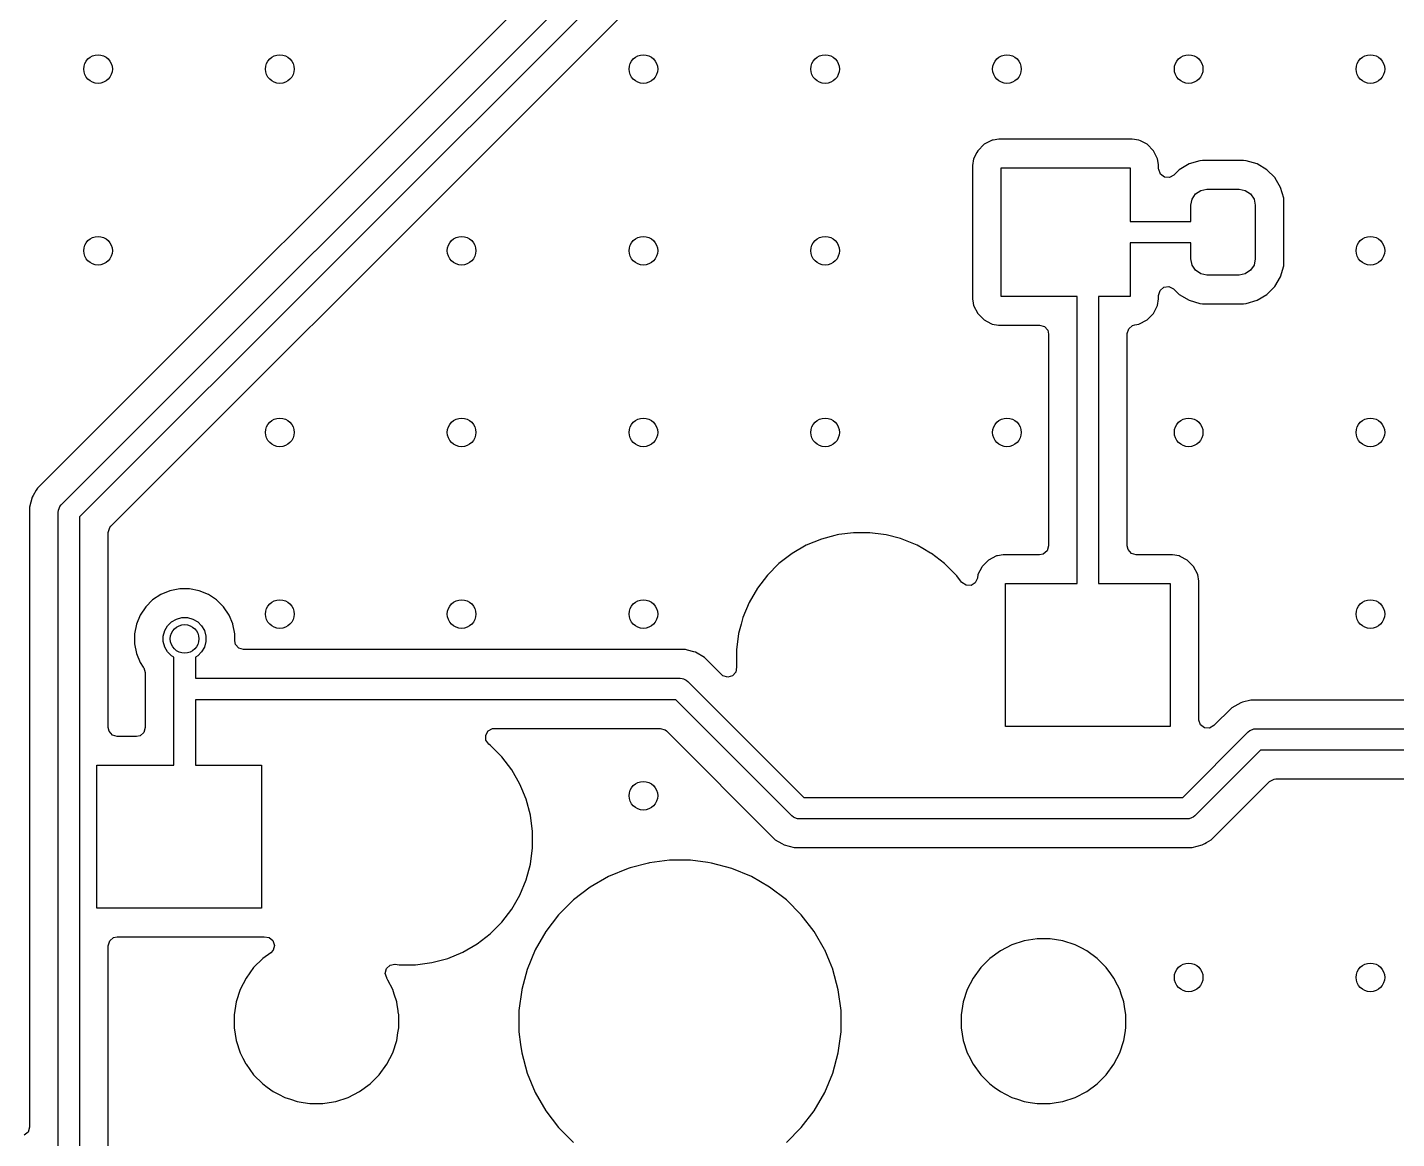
# Model space of a CAD drawing. Extents: x 2.6 to 14.2, y -9.4 to -3.8.
# Drawn here: x 12.644 to 13.398, y -5.019 to -4.408 of the extents above; entities that cross this region are included whole.
import ezdxf

# ---------------------------------------------------------------- set-up
doc = ezdxf.new("R2010")
doc.units = 0
doc.header["$MEASUREMENT"] = 0
doc.layers.add('BLACK', color=7, linetype='CONTINUOUS')

msp = doc.modelspace()

# ---------------------------------------------------------------- linework, layer by layer
at = {"layer": 'BLACK', "linetype": 'CONTINUOUS'}
for p, q in [((13.09117, -4.21991), (12.64982, -4.66126)), ((12.66299, -4.67039), (13.10837, -4.22501)), ((13.11845, -4.23163), (12.67307, -4.67701)), ((12.91084, -4.46154), (13.13162, -4.24076)), ((12.69026, -4.68211), (12.91084, -4.46154)), ((13.1707, -4.47196), (13.16717, -4.47549)), ((13.17515, -4.46969), (13.1707, -4.47196)), ((13.1707, -4.47196), (13.1707, -4.47196)), ((13.1707, -4.47196), (13.1707, -4.47196)), ((13.17567, -4.46961), (13.17515, -4.46969)), ((13.17884, -4.46911), (13.17567, -4.46961)), ((13.25219, -4.46911), (13.17884, -4.46911)), ((13.25588, -4.46969), (13.25219, -4.46911)), ((13.25666, -4.47009), (13.25588, -4.46969)), ((13.26033, -4.47196), (13.25666, -4.47009)), ((13.26386, -4.47549), (13.26033, -4.47196)), ((13.26033, -4.47196), (13.26033, -4.47196)), ((13.26033, -4.47196), (13.26033, -4.47196)), ((13.1649, -4.47994), (13.16431, -4.48363)), ((13.16664, -4.47652), (13.1649, -4.47994)), ((13.16717, -4.47549), (13.16664, -4.47652)), ((13.16717, -4.47549), (13.16717, -4.47549)), ((13.16717, -4.47549), (13.16717, -4.47549)), ((13.26613, -4.47994), (13.26386, -4.47549)), ((13.26386, -4.47549), (13.26386, -4.47549)), ((13.26386, -4.47549), (13.26386, -4.47549)), ((13.26663, -4.48309), (13.26613, -4.47994)), ((13.28939, -4.48103), (13.28341, -4.48276)), ((13.29078, -4.48092), (13.28939, -4.48103)), ((13.29079, -4.48092), (13.29078, -4.48092)), ((13.31347, -4.48092), (13.29079, -4.48092)), ((13.31487, -4.48103), (13.31347, -4.48092)), ((13.32085, -4.48276), (13.31487, -4.48103)), ((13.31487, -4.48103), (13.31487, -4.48103)), ((13.16431, -4.48363), (13.16431, -4.55698)), ((13.18008, -4.55574), (13.18008, -4.48487)), ((13.18008, -4.48487), (13.25095, -4.48487)), ((13.25095, -4.48487), (13.25095, -4.5144)), ((13.26672, -4.48363), (13.26663, -4.48309)), ((13.26672, -4.48549), (13.26672, -4.48363)), ((13.26673, -4.48583), (13.26672, -4.48549)), ((13.26769, -4.48841), (13.26673, -4.48583)), ((13.26989, -4.49006), (13.26769, -4.48841)), ((13.27505, -4.48894), (13.27264, -4.49026)), ((13.27806, -4.48593), (13.27505, -4.48894)), ((13.28341, -4.48276), (13.27806, -4.48593)), ((13.27806, -4.48593), (13.27806, -4.48593)), ((13.28341, -4.48276), (13.28341, -4.48276)), ((13.3262, -4.48593), (13.32085, -4.48276)), ((13.32085, -4.48276), (13.32085, -4.48276)), ((13.3306, -4.49033), (13.3262, -4.48593)), ((13.3262, -4.48593), (13.3262, -4.48593)), ((13.27264, -4.49026), (13.26989, -4.49006)), ((13.28988, -4.49736), (13.29327, -4.49669)), ((13.29327, -4.49669), (13.31099, -4.49669)), ((13.31099, -4.49669), (13.31438, -4.49736)), ((13.33147, -4.49181), (13.3306, -4.49033)), ((13.3306, -4.49033), (13.3306, -4.49033)), ((13.33377, -4.49569), (13.33147, -4.49181)), ((13.3355, -4.50166), (13.33377, -4.49569)), ((13.28441, -4.50554), (13.28509, -4.50215)), ((13.28509, -4.50215), (13.28701, -4.49928)), ((13.28701, -4.49928), (13.28988, -4.49736)), ((13.31438, -4.49736), (13.31725, -4.49928)), ((13.31725, -4.49928), (13.31917, -4.50215)), ((13.31917, -4.50215), (13.31985, -4.50554)), ((13.33561, -4.50306), (13.3355, -4.50166)), ((13.33561, -4.53756), (13.33561, -4.50306)), ((13.28441, -4.5144), (13.28441, -4.50554)), ((13.31985, -4.50554), (13.31985, -4.53507)), ((13.25095, -4.5144), (13.28441, -4.5144)), ((13.25489, -4.52621), (13.25095, -4.52621)), ((13.25095, -4.52621), (13.25095, -4.55574)), ((13.28441, -4.52621), (13.25489, -4.52621)), ((13.28441, -4.53507), (13.28441, -4.52621)), ((13.28509, -4.53846), (13.28441, -4.53507)), ((13.28701, -4.54133), (13.28509, -4.53846)), ((13.28988, -4.54325), (13.28701, -4.54133)), ((13.31725, -4.54133), (13.31438, -4.54325)), ((13.31917, -4.53846), (13.31725, -4.54133)), ((13.31985, -4.53507), (13.31917, -4.53846)), ((13.33377, -4.54493), (13.3355, -4.53895)), ((13.3355, -4.53895), (13.33561, -4.53756)), ((13.29327, -4.54393), (13.28988, -4.54325)), ((13.31099, -4.54393), (13.29327, -4.54393)), ((13.31438, -4.54325), (13.31099, -4.54393)), ((13.3306, -4.55028), (13.33377, -4.54493)), ((13.16431, -4.55698), (13.16469, -4.55936)), ((13.22187, -4.55574), (13.18008, -4.55574)), ((13.22187, -4.69986), (13.22187, -4.55574)), ((13.25095, -4.55574), (13.23369, -4.55574)), ((13.23369, -4.55574), (13.23369, -4.69986)), ((13.26613, -4.56067), (13.26672, -4.55698)), ((13.26672, -4.55513), (13.26749, -4.55249)), ((13.26672, -4.55698), (13.26672, -4.55513)), ((13.26749, -4.55249), (13.26957, -4.55069)), ((13.26957, -4.55069), (13.27229, -4.5503)), ((13.27229, -4.5503), (13.2748, -4.55144)), ((13.2748, -4.55144), (13.27505, -4.55168)), ((13.27505, -4.55168), (13.27806, -4.55468)), ((13.27806, -4.55468), (13.27806, -4.55468)), ((13.27806, -4.55468), (13.27806, -4.55468)), ((13.27806, -4.55468), (13.28341, -4.55785)), ((13.32085, -4.55785), (13.3262, -4.55468)), ((13.3262, -4.55468), (13.3306, -4.55028)), ((13.16469, -4.55936), (13.1649, -4.56067)), ((13.1649, -4.56067), (13.16717, -4.56512)), ((13.26386, -4.56512), (13.26613, -4.56067)), ((13.26613, -4.56067), (13.26613, -4.56067)), ((13.26613, -4.56067), (13.26613, -4.56067)), ((13.28341, -4.55785), (13.28939, -4.55959)), ((13.28939, -4.55959), (13.29078, -4.5597)), ((13.29078, -4.5597), (13.31347, -4.5597)), ((13.31347, -4.5597), (13.31487, -4.55959)), ((13.31487, -4.55959), (13.32085, -4.55785)), ((13.16717, -4.56512), (13.16717, -4.56512)), ((13.16717, -4.56512), (13.16717, -4.56512)), ((13.16717, -4.56512), (13.1707, -4.56866)), ((13.1707, -4.56866), (13.1707, -4.56866)), ((13.1707, -4.56866), (13.1707, -4.56866)), ((13.1707, -4.56866), (13.17447, -4.57058)), ((13.17447, -4.57058), (13.17515, -4.57092)), ((13.17515, -4.57092), (13.17859, -4.57147)), ((13.17859, -4.57147), (13.17871, -4.57149)), ((13.17871, -4.57149), (13.17884, -4.57151)), ((13.17884, -4.57151), (13.17884, -4.57151)), ((13.17884, -4.57151), (13.20122, -4.57151)), ((13.20122, -4.57151), (13.20386, -4.57228)), ((13.20386, -4.57228), (13.20567, -4.57436)), ((13.25023, -4.57347), (13.25231, -4.57167)), ((13.25231, -4.57167), (13.25357, -4.57129)), ((13.25357, -4.57129), (13.25588, -4.57092)), ((13.25588, -4.57092), (13.26033, -4.56866)), ((13.26033, -4.56866), (13.26386, -4.56512)), ((13.20567, -4.57436), (13.20611, -4.57639)), ((13.20611, -4.57639), (13.20611, -4.69306)), ((13.24945, -4.57611), (13.25023, -4.57347)), ((13.24945, -4.69306), (13.24945, -4.57611)), ((12.64918, -4.66236), (12.64751, -4.66526)), ((12.64982, -4.66126), (12.64918, -4.66236)), ((12.64982, -4.66126), (12.64982, -4.66126)), ((12.64697, -4.6662), (12.64549, -4.67171)), ((12.64751, -4.66526), (12.64697, -4.6662)), ((12.64549, -4.67171), (12.64549, -4.67171)), ((12.64549, -4.67171), (12.64549, -5.01303)), ((12.66126, -4.67457), (12.66137, -4.67341)), ((12.66126, -6.61559), (12.66126, -4.67457)), ((12.66137, -4.67341), (12.66176, -4.67248)), ((12.66176, -4.67248), (12.66225, -4.67129)), ((12.66225, -4.67129), (12.66299, -4.67039)), ((12.67307, -4.67701), (12.67307, -6.61314)), ((12.68883, -4.68557), (12.68961, -4.68293)), ((12.68961, -4.68293), (12.69026, -4.68211)), ((12.68883, -4.79306), (12.68883, -4.68557)), ((13.07282, -4.69271), (13.065, -4.69723)), ((13.08117, -4.68925), (13.07282, -4.69271)), ((13.07282, -4.69271), (13.07282, -4.69271)), ((13.08849, -4.68729), (13.08117, -4.68925)), ((13.0899, -4.68692), (13.08849, -4.68729)), ((13.09081, -4.6868), (13.0899, -4.68692)), ((13.09885, -4.68574), (13.09081, -4.6868)), ((13.10789, -4.68574), (13.09885, -4.68574)), ((13.09885, -4.68574), (13.09885, -4.68574)), ((13.11535, -4.68672), (13.10789, -4.68574)), ((13.10789, -4.68574), (13.10789, -4.68574)), ((13.11684, -4.68692), (13.11535, -4.68672)), ((13.12474, -4.68903), (13.11684, -4.68692)), ((13.12557, -4.68925), (13.12474, -4.68903)), ((13.13392, -4.69271), (13.12557, -4.68925)), ((13.13706, -4.69452), (13.13392, -4.69271)), ((13.13392, -4.69271), (13.13392, -4.69271)), ((13.065, -4.69723), (13.05783, -4.70273)), ((13.14125, -4.69695), (13.13706, -4.69452)), ((13.14174, -4.69723), (13.14125, -4.69695)), ((13.14891, -4.70273), (13.14174, -4.69723)), ((13.17757, -4.69853), (13.17312, -4.70079)), ((13.17808, -4.69845), (13.17757, -4.69853)), ((13.18126, -4.69794), (13.17808, -4.69845)), ((13.20122, -4.69794), (13.18126, -4.69794)), ((13.20325, -4.6975), (13.20122, -4.69794)), ((13.20533, -4.6957), (13.20325, -4.6975)), ((13.20611, -4.69306), (13.20533, -4.6957)), ((13.22187, -4.71371), (13.22187, -4.69986)), ((13.23369, -4.69986), (13.23369, -4.71371)), ((13.24989, -4.69509), (13.24945, -4.69306)), ((13.2517, -4.69717), (13.24989, -4.69509)), ((13.25433, -4.69794), (13.2517, -4.69717)), ((13.2743, -4.69794), (13.25433, -4.69794)), ((13.27799, -4.69853), (13.2743, -4.69794)), ((13.2743, -4.69794), (13.2743, -4.69794)), ((13.27864, -4.69886), (13.27799, -4.69853)), ((13.28244, -4.70079), (13.27864, -4.69886)), ((13.05783, -4.70273), (13.05144, -4.70912)), ((13.1553, -4.70912), (13.14891, -4.70273)), ((13.14891, -4.70273), (13.14891, -4.70273)), ((13.16936, -4.70478), (13.16732, -4.70878)), ((13.16959, -4.70433), (13.16936, -4.70478)), ((13.17312, -4.70079), (13.16959, -4.70432)), ((13.16959, -4.70432), (13.16959, -4.70433)), ((13.16959, -4.70433), (13.16959, -4.70433)), ((13.17312, -4.70079), (13.17312, -4.70079)), ((13.17312, -4.70079), (13.17312, -4.70079)), ((13.28597, -4.70432), (13.28244, -4.70079)), ((13.28244, -4.70079), (13.28244, -4.70079)), ((13.28244, -4.70079), (13.28244, -4.70079)), ((13.28597, -4.70433), (13.28597, -4.70432)), ((13.28597, -4.70432), (13.28597, -4.70432)), ((13.28824, -4.70878), (13.28597, -4.70433)), ((13.05144, -4.70912), (13.04594, -4.71628)), ((13.15559, -4.7095), (13.1553, -4.70912)), ((13.1553, -4.70912), (13.1553, -4.70912)), ((13.1553, -4.70912), (13.1553, -4.70912)), ((13.1583, -4.71303), (13.15559, -4.7095)), ((13.15844, -4.7132), (13.1583, -4.71303)), ((13.16073, -4.71472), (13.15844, -4.7132)), ((13.16348, -4.71476), (13.16073, -4.71472)), ((13.16582, -4.71331), (13.16348, -4.71476)), ((13.167, -4.71082), (13.16582, -4.71331)), ((13.16732, -4.70878), (13.167, -4.71082)), ((13.16732, -4.70878), (13.16732, -4.70878)), ((13.1825, -4.79245), (13.1825, -4.71371)), ((13.1825, -4.71371), (13.22187, -4.71371)), ((13.23369, -4.71371), (13.27306, -4.71371)), ((13.27306, -4.71371), (13.27306, -4.79245)), ((13.28882, -4.71247), (13.28824, -4.70878)), ((13.28882, -4.78851), (13.28882, -4.71247)), ((12.71326, -4.72276), (12.70942, -4.7266)), ((12.71777, -4.71975), (12.71326, -4.72276)), ((12.71326, -4.72276), (12.71326, -4.72276)), ((12.71778, -4.71974), (12.71777, -4.71975)), ((12.72279, -4.71767), (12.71778, -4.71974)), ((12.72812, -4.71661), (12.72279, -4.71767)), ((12.72279, -4.71767), (12.72279, -4.71767)), ((12.73355, -4.71661), (12.72812, -4.71661)), ((12.72812, -4.71661), (12.72812, -4.71661)), ((12.73888, -4.71767), (12.73355, -4.71661)), ((12.73355, -4.71661), (12.73355, -4.71661)), ((12.7439, -4.71974), (12.73888, -4.71767)), ((12.73888, -4.71767), (12.73888, -4.71767)), ((12.7439, -4.71975), (12.7439, -4.71974)), ((12.74842, -4.72276), (12.7439, -4.71975)), ((12.75226, -4.7266), (12.74842, -4.72276)), ((12.74842, -4.72276), (12.74842, -4.72276)), ((13.04594, -4.71628), (13.04143, -4.72411)), ((12.70942, -4.7266), (12.7064, -4.73112)), ((12.70942, -4.7266), (12.70942, -4.7266)), ((12.75528, -4.73112), (12.75226, -4.7266)), ((12.75226, -4.7266), (12.75226, -4.7266)), ((13.04143, -4.72411), (13.03797, -4.73245)), ((13.04143, -4.72411), (13.04143, -4.72411)), ((12.70432, -4.73614), (12.70326, -4.74147)), ((12.7064, -4.73112), (12.70432, -4.73614)), ((12.70432, -4.73614), (12.70432, -4.73614)), ((12.7064, -4.73112), (12.7064, -4.73112)), ((12.71993, -4.73967), (12.72147, -4.73699)), ((12.72147, -4.73699), (12.72365, -4.73481)), ((12.72365, -4.73481), (12.72632, -4.73327)), ((12.72632, -4.73327), (12.7293, -4.73248)), ((12.7293, -4.73248), (12.73238, -4.73248)), ((12.73238, -4.73248), (12.73536, -4.73327)), ((12.73536, -4.73327), (12.73803, -4.73481)), ((12.73803, -4.73481), (12.74021, -4.73699)), ((12.74021, -4.73699), (12.74175, -4.73967)), ((12.75729, -4.73598), (12.75528, -4.73112)), ((12.75528, -4.73112), (12.75528, -4.73112)), ((12.75736, -4.73614), (12.75729, -4.73598)), ((12.75842, -4.74147), (12.75736, -4.73614)), ((12.75736, -4.73614), (12.75736, -4.73614)), ((12.75736, -4.73614), (12.75736, -4.73614)), ((13.03699, -4.73613), (13.03563, -4.74118)), ((13.03797, -4.73245), (13.03699, -4.73613)), ((12.70326, -4.74147), (12.70326, -4.74147)), ((12.70326, -4.74147), (12.70326, -4.7469)), ((12.71913, -4.74264), (12.71993, -4.73967)), ((12.71913, -4.74573), (12.71913, -4.74264)), ((12.74175, -4.73967), (12.74255, -4.74264)), ((12.74255, -4.74264), (12.74255, -4.74573)), ((12.75842, -4.74524), (12.75842, -4.74147)), ((12.75886, -4.74727), (12.75842, -4.74524)), ((13.03559, -4.74147), (13.03445, -4.75014)), ((13.03563, -4.74118), (13.03559, -4.74147)), ((12.70326, -4.7469), (12.70326, -4.7469)), ((12.70326, -4.7469), (12.70326, -4.7469)), ((12.70326, -4.7469), (12.70432, -4.75223)), ((12.70432, -4.75223), (12.70432, -4.75223)), ((12.70432, -4.75223), (12.7064, -4.75725)), ((12.71993, -4.7487), (12.71913, -4.74573)), ((12.72147, -4.75138), (12.71993, -4.7487)), ((12.72365, -4.75356), (12.72147, -4.75138)), ((12.74021, -4.75138), (12.73803, -4.75356)), ((12.74175, -4.7487), (12.74021, -4.75138)), ((12.74255, -4.74573), (12.74175, -4.7487)), ((12.76066, -4.74935), (12.75886, -4.74727)), ((12.7633, -4.75012), (12.76066, -4.74935)), ((13.00635, -4.75012), (12.7633, -4.75012)), ((13.00751, -4.75043), (13.00635, -4.75012)), ((13.00635, -4.75012), (13.00635, -4.75012)), ((13.01108, -4.75139), (13.00751, -4.75043)), ((13.01186, -4.7516), (13.01108, -4.75139)), ((13.01108, -4.75139), (13.01108, -4.75139)), ((13.0168, -4.75445), (13.01186, -4.7516)), ((13.01186, -4.7516), (13.01186, -4.7516)), ((13.03445, -4.75014), (13.03445, -4.75917)), ((12.7064, -4.75725), (12.7064, -4.75725)), ((12.7064, -4.75725), (12.7064, -4.75725)), ((12.7064, -4.75725), (12.70811, -4.7598)), ((12.70811, -4.7598), (12.70834, -4.76016)), ((12.70834, -4.76016), (12.70916, -4.76278)), ((12.72493, -4.7543), (12.72365, -4.75356)), ((12.72493, -4.7718), (12.72493, -4.7543)), ((12.73803, -4.75356), (12.73674, -4.7543)), ((12.73674, -4.7543), (12.73674, -4.76589)), ((13.02624, -4.76389), (13.0168, -4.75445)), ((13.0168, -4.75445), (13.0168, -4.75445)), ((13.03454, -4.7598), (13.03411, -4.76252)), ((13.03445, -4.75917), (13.03445, -4.75917)), ((13.03445, -4.75917), (13.03454, -4.7598)), ((12.70916, -4.76278), (12.70917, -4.76287)), ((12.70917, -4.76287), (12.70917, -4.79306)), ((12.73674, -4.76589), (13.0035, -4.76589)), ((13.0035, -4.76589), (13.00465, -4.766)), ((13.00465, -4.766), (13.00526, -4.76626)), ((13.00526, -4.76626), (13.00678, -4.76689)), ((13.00678, -4.76689), (13.00767, -4.76762)), ((13.00767, -4.76762), (13.07154, -4.83149)), ((13.02701, -4.76452), (13.02624, -4.76389)), ((13.02964, -4.76532), (13.02701, -4.76452)), ((13.03229, -4.76458), (13.02964, -4.76532)), ((13.03411, -4.76252), (13.03229, -4.76458)), ((12.72493, -4.81371), (12.72493, -4.7718)), ((13.00105, -4.7777), (12.73674, -4.7777)), ((12.73674, -4.7777), (12.73674, -4.81371)), ((13.06492, -4.84157), (13.00105, -4.7777)), ((13.30691, -4.78221), (13.29716, -4.79196)), ((13.31185, -4.77936), (13.30691, -4.78221)), ((13.30691, -4.78221), (13.30691, -4.78221)), ((13.31277, -4.77911), (13.31185, -4.77936)), ((13.31185, -4.77936), (13.31185, -4.77936)), ((13.31277, -4.77911), (13.31277, -4.77911)), ((13.31736, -4.77788), (13.31277, -4.77911)), ((13.52261, -4.77788), (13.31736, -4.77788)), ((13.28884, -4.78886), (13.28882, -4.78851)), ((13.2898, -4.79144), (13.28884, -4.78886)), ((12.68928, -4.79509), (12.68883, -4.79306)), ((12.69108, -4.79717), (12.68928, -4.79509)), ((12.69372, -4.79794), (12.69108, -4.79717)), ((12.70428, -4.79794), (12.69372, -4.79794)), ((12.70631, -4.7975), (12.70428, -4.79794)), ((12.70839, -4.7957), (12.70631, -4.7975)), ((12.70917, -4.79306), (12.70839, -4.7957)), ((12.89647, -4.79726), (12.89781, -4.79486)), ((12.89663, -4.8), (12.89647, -4.79726)), ((12.89781, -4.79486), (12.90024, -4.79357)), ((12.90024, -4.79357), (12.90122, -4.79347)), ((12.90122, -4.79347), (12.9925, -4.79347)), ((12.9925, -4.79347), (12.99514, -4.79424)), ((12.99514, -4.79424), (12.99595, -4.7949)), ((12.99595, -4.7949), (13.05579, -4.85474)), ((13.27306, -4.79245), (13.1825, -4.79245)), ((13.27993, -4.83149), (13.31604, -4.79538)), ((13.292, -4.79309), (13.2898, -4.79144)), ((13.29474, -4.79328), (13.292, -4.79309)), ((13.29716, -4.79196), (13.29474, -4.79328)), ((13.31604, -4.79538), (13.31694, -4.79464)), ((13.31694, -4.79464), (13.31841, -4.79403)), ((13.31841, -4.79403), (13.31906, -4.79376)), ((13.31906, -4.79376), (13.32022, -4.79365)), ((13.32022, -4.79365), (13.51976, -4.79365)), ((12.89825, -4.80222), (12.89663, -4.8)), ((12.89891, -4.80273), (12.89825, -4.80222)), ((12.9053, -4.80912), (12.89891, -4.80273)), ((12.89891, -4.80273), (12.89891, -4.80273)), ((13.32266, -4.80546), (13.28655, -4.84157)), ((13.51385, -4.80546), (13.32266, -4.80546)), ((12.9108, -4.81628), (12.9053, -4.80912)), ((12.9053, -4.80912), (12.9053, -4.80912)), ((12.6825, -4.89245), (12.6825, -4.81371)), ((12.6825, -4.81371), (12.72493, -4.81371)), ((12.73674, -4.81371), (12.77306, -4.81371)), ((12.77306, -4.81371), (12.77306, -4.89245)), ((12.91531, -4.82411), (12.9108, -4.81628)), ((12.9108, -4.81628), (12.9108, -4.81628)), ((12.9108, -4.81628), (12.9108, -4.81628)), ((12.91644, -4.82682), (12.91531, -4.82411)), ((12.91531, -4.82411), (12.91531, -4.82411)), ((12.91531, -4.82411), (12.91531, -4.82411)), ((12.91877, -4.83245), (12.91644, -4.82682)), ((13.29568, -4.85474), (13.32776, -4.82266)), ((13.32776, -4.82266), (13.33018, -4.82134)), ((13.33018, -4.82134), (13.33122, -4.82123)), ((13.33122, -4.82123), (13.45383, -4.82123)), ((12.92111, -4.84118), (12.91877, -4.83245)), ((13.07154, -4.83149), (13.27993, -4.83149)), ((12.92229, -4.85014), (12.92111, -4.84118)), ((13.06582, -4.84231), (13.06492, -4.84157)), ((13.06661, -4.84264), (13.06582, -4.84231)), ((13.06795, -4.84319), (13.06661, -4.84264)), ((13.0691, -4.8433), (13.06795, -4.84319)), ((13.28237, -4.8433), (13.0691, -4.8433)), ((13.28353, -4.84319), (13.28237, -4.8433)), ((13.28486, -4.84264), (13.28353, -4.84319)), ((13.28565, -4.84231), (13.28486, -4.84264)), ((13.28655, -4.84157), (13.28565, -4.84231)), ((12.92229, -4.85917), (12.92229, -4.85014)), ((13.05579, -4.85474), (13.05579, -4.85474)), ((13.05579, -4.85474), (13.05579, -4.85474)), ((13.05579, -4.85474), (13.05932, -4.85678)), ((13.05932, -4.85678), (13.05932, -4.85678)), ((13.05932, -4.85678), (13.05932, -4.85678)), ((13.05932, -4.85678), (13.06073, -4.85759)), ((13.06073, -4.85759), (13.06625, -4.85907)), ((13.28523, -4.85907), (13.29074, -4.85759)), ((13.29074, -4.85759), (13.29215, -4.85678)), ((13.29215, -4.85678), (13.29302, -4.85628)), ((13.29302, -4.85628), (13.29568, -4.85474)), ((13.29568, -4.85474), (13.29568, -4.85474)), ((13.29568, -4.85474), (13.29568, -4.85474)), ((12.92111, -4.86813), (12.92229, -4.85917)), ((12.99756, -4.86605), (12.98669, -4.86748)), ((13.00918, -4.86605), (12.99756, -4.86605)), ((12.99756, -4.86605), (12.99756, -4.86605)), ((13.01877, -4.86731), (13.00918, -4.86605)), ((13.00918, -4.86605), (13.00918, -4.86605)), ((13.06625, -4.85907), (13.06625, -4.85907)), ((13.06625, -4.85907), (13.06625, -4.85907)), ((13.06625, -4.85907), (13.28523, -4.85907)), ((13.28523, -4.85907), (13.28523, -4.85907)), ((13.28523, -4.85907), (13.28523, -4.85907)), ((12.91877, -4.87685), (12.92111, -4.86813)), ((12.97483, -4.87057), (12.9641, -4.87502)), ((12.97597, -4.87027), (12.97483, -4.87057)), ((12.97483, -4.87057), (12.97483, -4.87057)), ((12.98605, -4.86757), (12.97597, -4.87027)), ((12.98669, -4.86748), (12.98605, -4.86757)), ((13.02069, -4.86757), (13.01877, -4.86731)), ((13.03191, -4.87057), (13.02069, -4.86757)), ((13.04264, -4.87502), (13.03191, -4.87057)), ((13.03191, -4.87057), (13.03191, -4.87057)), ((13.03191, -4.87057), (13.03191, -4.87057)), ((12.91531, -4.8852), (12.91877, -4.87685)), ((12.95404, -4.88083), (12.94483, -4.8879)), ((12.9641, -4.87502), (12.95404, -4.88083)), ((12.9641, -4.87502), (12.9641, -4.87502)), ((13.0527, -4.88083), (13.04264, -4.87502)), ((13.04264, -4.87502), (13.04264, -4.87502)), ((13.06191, -4.8879), (13.0527, -4.88083)), ((12.9108, -4.89302), (12.91531, -4.8852)), ((12.94482, -4.8879), (12.93661, -4.89611)), ((12.94483, -4.8879), (12.94482, -4.8879)), ((13.06192, -4.8879), (13.06191, -4.8879)), ((13.07013, -4.89611), (13.06192, -4.8879)), ((12.77306, -4.89245), (12.6825, -4.89245)), ((12.9053, -4.90019), (12.9108, -4.89302)), ((12.93661, -4.89611), (12.92954, -4.90532)), ((12.93661, -4.89611), (12.93661, -4.89611)), ((13.0772, -4.90532), (13.07013, -4.89611)), ((13.07013, -4.89611), (13.07013, -4.89611)), ((12.89891, -4.90658), (12.9053, -4.90019)), ((12.9053, -4.90019), (12.9053, -4.90019)), ((12.9053, -4.90019), (12.9053, -4.90019)), ((12.68883, -4.9131), (12.68961, -4.91046)), ((12.68961, -4.91046), (12.69169, -4.90866)), ((12.69169, -4.90866), (12.69372, -4.90822)), ((12.69372, -4.90822), (12.7743, -4.90822)), ((12.7743, -4.90822), (12.77458, -4.90817)), ((12.77458, -4.90817), (12.77731, -4.90852)), ((12.77731, -4.90852), (12.77941, -4.9103)), ((12.77941, -4.9103), (12.78023, -4.91292)), ((12.89174, -4.91208), (12.89891, -4.90658)), ((12.89891, -4.90658), (12.89891, -4.90658)), ((12.89891, -4.90658), (12.89891, -4.90658)), ((12.92954, -4.90532), (12.92373, -4.91538)), ((13.08293, -4.91525), (13.0772, -4.90532)), ((13.19276, -4.91047), (13.18598, -4.91268)), ((13.19981, -4.90936), (13.19276, -4.91047)), ((13.20693, -4.90936), (13.19981, -4.90936)), ((13.19981, -4.90936), (13.19981, -4.90936)), ((13.20694, -4.90936), (13.20693, -4.90936)), ((13.21398, -4.91047), (13.20694, -4.90936)), ((13.22076, -4.91268), (13.21398, -4.91047)), ((12.68883, -5.58046), (12.68883, -4.9131)), ((12.77821, -4.91694), (12.77386, -4.9201)), ((12.77949, -4.91557), (12.77821, -4.91694)), ((12.78023, -4.91292), (12.77949, -4.91557)), ((12.87557, -4.92005), (12.88392, -4.9166)), ((12.88392, -4.9166), (12.89174, -4.91208)), ((12.92373, -4.91538), (12.91929, -4.92611)), ((12.92373, -4.91538), (12.92373, -4.91538)), ((13.08301, -4.91538), (13.08293, -4.91525)), ((13.0856, -4.92165), (13.08301, -4.91538)), ((13.17963, -4.91591), (13.17386, -4.9201)), ((13.18598, -4.91268), (13.17963, -4.91591)), ((13.18598, -4.91268), (13.18598, -4.91268)), ((13.22405, -4.91435), (13.22076, -4.91268)), ((13.22076, -4.91268), (13.22076, -4.91268)), ((13.22711, -4.91591), (13.22405, -4.91435)), ((13.23288, -4.9201), (13.22711, -4.91591)), ((13.22711, -4.91591), (13.22711, -4.91591)), ((13.22711, -4.91591), (13.22711, -4.91591)), ((12.76882, -4.92515), (12.76463, -4.93091)), ((12.77386, -4.9201), (12.76882, -4.92515)), ((12.76882, -4.92515), (12.76882, -4.92515)), ((12.77386, -4.9201), (12.77386, -4.9201)), ((12.84125, -4.92841), (12.84188, -4.92573)), ((12.84188, -4.92573), (12.84385, -4.92382)), ((12.84385, -4.92382), (12.84654, -4.92327)), ((12.84654, -4.92327), (12.84676, -4.9233)), ((12.84676, -4.9233), (12.84885, -4.92357)), ((12.84885, -4.92357), (12.84885, -4.92357)), ((12.84885, -4.92357), (12.85789, -4.92357)), ((12.85789, -4.92357), (12.86684, -4.92239)), ((12.85789, -4.92357), (12.85789, -4.92357)), ((12.86684, -4.92239), (12.87557, -4.92005)), ((12.91929, -4.92611), (12.9163, -4.93727)), ((12.91929, -4.92611), (12.91929, -4.92611)), ((13.08738, -4.92595), (13.0856, -4.92165)), ((13.08745, -4.92611), (13.08738, -4.92595)), ((13.09046, -4.93733), (13.08745, -4.92611)), ((13.16882, -4.92515), (13.16463, -4.93091)), ((13.17386, -4.9201), (13.16882, -4.92515)), ((13.16882, -4.92515), (13.16882, -4.92515)), ((13.17386, -4.9201), (13.17386, -4.9201)), ((13.23792, -4.92515), (13.23288, -4.9201)), ((13.23288, -4.9201), (13.23288, -4.9201)), ((13.24043, -4.9286), (13.23792, -4.92515)), ((13.23792, -4.92515), (13.23792, -4.92515)), ((12.76463, -4.93091), (12.76139, -4.93727)), ((12.84207, -4.93071), (12.84125, -4.92841)), ((12.84201, -4.93075), (12.84207, -4.93071)), ((12.84211, -4.93091), (12.84201, -4.93075)), ((12.84269, -4.93205), (12.84211, -4.93091)), ((12.84211, -4.93091), (12.84211, -4.93091)), ((12.84211, -4.93091), (12.84211, -4.93091)), ((12.84535, -4.93727), (12.84269, -4.93205)), ((13.16463, -4.93091), (13.16139, -4.93727)), ((13.24211, -4.93091), (13.24043, -4.9286)), ((13.24411, -4.93483), (13.24211, -4.93091)), ((12.76139, -4.93727), (12.75919, -4.94405)), ((12.76139, -4.93727), (12.76139, -4.93727)), ((12.84613, -4.93969), (12.84535, -4.93727)), ((12.84535, -4.93727), (12.84535, -4.93727)), ((12.84755, -4.94405), (12.84613, -4.93969)), ((12.91628, -4.93733), (12.91477, -4.94885)), ((12.9163, -4.93727), (12.91628, -4.93733)), ((12.91628, -4.93733), (12.91628, -4.93733)), ((13.09197, -4.94885), (13.09046, -4.93733)), ((13.16139, -4.93727), (13.15919, -4.94405)), ((13.16139, -4.93727), (13.16139, -4.93727)), ((13.24535, -4.93727), (13.24411, -4.93483)), ((13.24613, -4.93969), (13.24535, -4.93727)), ((13.24535, -4.93727), (13.24535, -4.93727)), ((13.24755, -4.94405), (13.24613, -4.93969)), ((12.75919, -4.94405), (12.75807, -4.95109)), ((12.8478, -4.94561), (12.84755, -4.94405)), ((12.84831, -4.94885), (12.8478, -4.94561)), ((12.84841, -4.94945), (12.84831, -4.94885)), ((12.91477, -4.94885), (12.91477, -4.96046)), ((13.09197, -4.95109), (13.09197, -4.94885)), ((13.15919, -4.94405), (13.15807, -4.95109)), ((13.24794, -4.94652), (13.24755, -4.94405)), ((13.24867, -4.95109), (13.24794, -4.94652)), ((12.75807, -4.95109), (12.75807, -4.95822)), ((12.84867, -4.95109), (12.84841, -4.94945)), ((12.84867, -4.95822), (12.84867, -4.95109)), ((13.09197, -4.96046), (13.09197, -4.95109)), ((13.15807, -4.95109), (13.15807, -4.95822)), ((13.24867, -4.95822), (13.24867, -4.95109)), ((12.75807, -4.95822), (12.75919, -4.96526)), ((12.84755, -4.96526), (12.84821, -4.96111)), ((12.84821, -4.96111), (12.84867, -4.95822)), ((12.91477, -4.96046), (12.91568, -4.96742)), ((13.09046, -4.97198), (13.09197, -4.96046)), ((13.15807, -4.95822), (13.15919, -4.96526)), ((13.24755, -4.96526), (13.24821, -4.96111)), ((13.24821, -4.96111), (13.24867, -4.95822)), ((12.75919, -4.96526), (12.76139, -4.97204)), ((12.84535, -4.97204), (12.84755, -4.96526)), ((12.91568, -4.96742), (12.91628, -4.97198)), ((13.15919, -4.96526), (13.16139, -4.97204)), ((13.24535, -4.97204), (13.24755, -4.96526)), ((12.76139, -4.97204), (12.76139, -4.97204)), ((12.76139, -4.97204), (12.76293, -4.97505)), ((12.76293, -4.97505), (12.76447, -4.97809)), ((12.76447, -4.97809), (12.76463, -4.97839)), ((12.76463, -4.97839), (12.76882, -4.98416)), ((12.83792, -4.98416), (12.84211, -4.97839)), ((12.84211, -4.97839), (12.84535, -4.97204)), ((12.91628, -4.97198), (12.91929, -4.98319)), ((13.08745, -4.98319), (13.09046, -4.97198)), ((13.16139, -4.97204), (13.16139, -4.97204)), ((13.16139, -4.97204), (13.16293, -4.97505)), ((13.16293, -4.97505), (13.16447, -4.97809)), ((13.16447, -4.97809), (13.16463, -4.97839)), ((13.16463, -4.97839), (13.16882, -4.98416)), ((13.23792, -4.98416), (13.24211, -4.97839)), ((13.24211, -4.97839), (13.24535, -4.97204)), ((12.76882, -4.98416), (12.76882, -4.98416)), ((12.76882, -4.98416), (12.77386, -4.9892)), ((12.83288, -4.9892), (12.83792, -4.98416)), ((12.91929, -4.98319), (12.91929, -4.9832)), ((12.91929, -4.9832), (12.92373, -4.99393)), ((13.08301, -4.99393), (13.08745, -4.98319)), ((13.16882, -4.98416), (13.16882, -4.98416)), ((13.16882, -4.98416), (13.17386, -4.9892)), ((13.23288, -4.9892), (13.23792, -4.98416)), ((12.77386, -4.9892), (12.77386, -4.9892)), ((12.77386, -4.9892), (12.77626, -4.99095)), ((12.77626, -4.99095), (12.77963, -4.99339)), ((12.77963, -4.99339), (12.78251, -4.99486)), ((12.82076, -4.99663), (12.82711, -4.99339)), ((12.82711, -4.99339), (12.83288, -4.9892)), ((12.92373, -4.99393), (12.92373, -4.99393)), ((12.92373, -4.99393), (12.92954, -5.00398)), ((13.0772, -5.00398), (13.08301, -4.99393)), ((13.17386, -4.9892), (13.17386, -4.9892)), ((13.17386, -4.9892), (13.17626, -4.99095)), ((13.17626, -4.99095), (13.17963, -4.99339)), ((13.17963, -4.99339), (13.18251, -4.99486)), ((13.22076, -4.99663), (13.22711, -4.99339)), ((13.22711, -4.99339), (13.23288, -4.9892)), ((12.78251, -4.99486), (12.78598, -4.99663)), ((12.78598, -4.99663), (12.78598, -4.99663)), ((12.78598, -4.99663), (12.78905, -4.99763)), ((12.78905, -4.99763), (12.79276, -4.99883)), ((12.79276, -4.99883), (12.79602, -4.99935)), ((12.79602, -4.99935), (12.79981, -4.99995)), ((12.79981, -4.99995), (12.79981, -4.99995)), ((12.79981, -4.99995), (12.80694, -4.99995)), ((12.80694, -4.99995), (12.81035, -4.99941)), ((12.81035, -4.99941), (12.81398, -4.99883)), ((12.81398, -4.99883), (12.82076, -4.99663)), ((13.18251, -4.99486), (13.18598, -4.99663)), ((13.18598, -4.99663), (13.18598, -4.99663)), ((13.18598, -4.99663), (13.18905, -4.99763)), ((13.18905, -4.99763), (13.19276, -4.99883)), ((13.19276, -4.99883), (13.19602, -4.99935)), ((13.19602, -4.99935), (13.19981, -4.99995)), ((13.19981, -4.99995), (13.19981, -4.99995)), ((13.19981, -4.99995), (13.20694, -4.99995)), ((13.20694, -4.99995), (13.21035, -4.99941)), ((13.21035, -4.99941), (13.21398, -4.99883)), ((13.21398, -4.99883), (13.22076, -4.99663)), ((12.92954, -5.00398), (12.93661, -5.0132)), ((13.07013, -5.0132), (13.0772, -5.00398)), ((12.64471, -5.01567), (12.64263, -5.01747)), ((12.64549, -5.01303), (12.64471, -5.01567)), ((12.93661, -5.0132), (12.93661, -5.0132)), ((12.93661, -5.0132), (12.94482, -5.02141)), ((13.06191, -5.02141), (13.07013, -5.0132))]:
    msp.add_line(p, q, dxfattribs=at)
at = {"layer": 'BLACK'}
for centre in [(12.68323, -4.43054), (12.78323, -4.43054), (12.98323, -4.43054), (13.08323, -4.43054), (13.18323, -4.43054), (13.28323, -4.43054), (13.38323, -4.43054), (12.68323, -4.53054), (12.88323, -4.53054), (12.98323, -4.53054), (13.08323, -4.53054), (13.38323, -4.53054), (12.78323, -4.63054), (12.88323, -4.63054), (12.98323, -4.63054), (13.08323, -4.63054), (13.18323, -4.63054), (13.28323, -4.63054), (13.38323, -4.63054), (12.78323, -4.73054), (12.88323, -4.73054), (12.98323, -4.73054), (13.38323, -4.73054), (12.73084, -4.74419), (12.98323, -4.83054), (13.28323, -4.93054), (13.38323, -4.93054)]:
    msp.add_circle(centre, 0.00787, dxfattribs=at)

doc.saveas('drawing.dxf')
